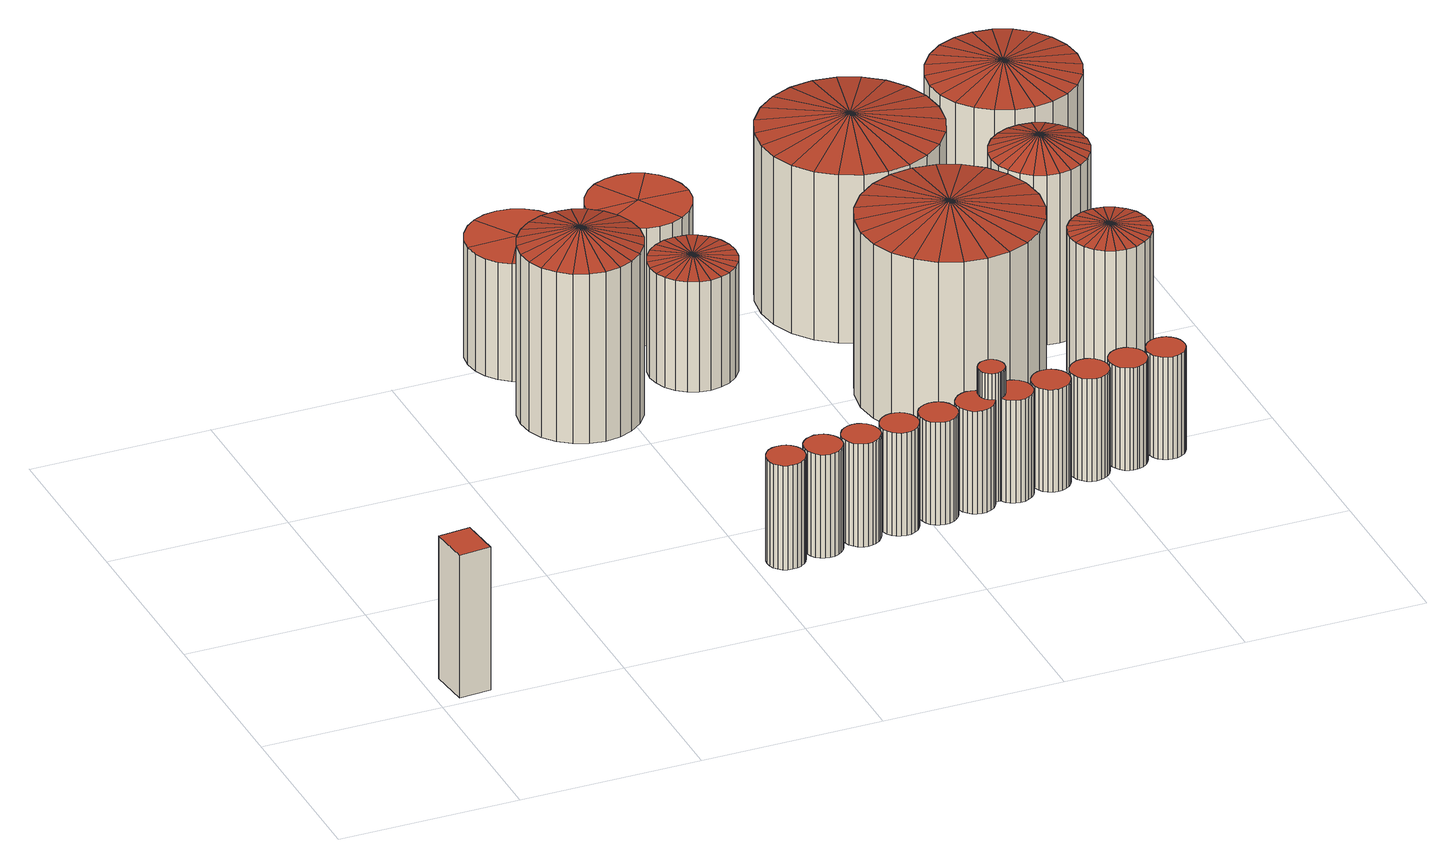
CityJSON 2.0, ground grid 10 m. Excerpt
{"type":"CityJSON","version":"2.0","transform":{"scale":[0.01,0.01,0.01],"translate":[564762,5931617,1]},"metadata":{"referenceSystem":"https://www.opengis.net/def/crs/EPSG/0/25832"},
"CityObjects":{
"building1":{"type":"Building","attributes":{"Grundfläche 2D":3.95,"Grundhöhe NN":2},"geometry":[{"type":"Solid","lod":"3","boundaries":[[[[0,1,2,3]],[[3,4,5,0]],[[0,5,6,1]],[[1,6,7,2]],[[2,7,4,3]],[[4,7,6,5]]]],"semantics":{"surfaces":[{"type":"RoofSurface"},{"type":"WallSurface"},{"type":"GroundSurface"}],"values":[[0,1,1,1,1,2]]}}]},
"building2":{"type":"Building","attributes":{"Grundfläche 2D":3.33,"Grundhöhe NN":5.57},"geometry":[{"type":"Solid","lod":"3","boundaries":[[[[8,9,10,11,12,13,14,15,16,17,18,19,20,21,22,23,24,25,26,27,28,29,30,31,32,33]],[[16,34,35,17]],[[17,35,36,18]],[[18,36,37,19]],[[19,37,38,20]],[[20,38,39,21]],[[21,39,40,22]],[[22,40,41,23]],[[23,41,42,24]],[[24,42,43,25]],[[25,43,44,26]],[[26,44,45,27]],[[27,45,46,28]],[[28,46,47,29]],[[29,47,48,30]],[[30,48,49,50,32,31]],[[32,50,51,33]],[[33,51,52,8]],[[8,52,53,9]],[[9,53,54,10]],[[10,54,55,11]],[[11,55,56,12]],[[12,56,57,13]],[[15,58,34,16]],[[13,57,59,14]],[[14,59,58,15]],[[46,45,44,43,42,41,40,39,38,37,36,35,34,58,59,57,56,55,54,53,52,51,50,49,48,47]]]],"semantics":{"surfaces":[{"type":"RoofSurface"},{"type":"WallSurface"},{"type":"GroundSurface"}],"values":[[0,1,1,1,1,1,1,1,1,1,1,1,1,1,1,1,1,1,1,1,1,1,1,1,1,1,2]]}}]},
"building3":{"type":"Building","attributes":{"Grundfläche 2D":33.3,"Grundhöhe NN":5.52},"geometry":[{"type":"Solid","lod":"3","boundaries":[[[[60,61,62]],[[62,61,63]],[[64,61,60]],[[65,61,64]],[[66,61,65]],[[67,61,66]],[[68,61,67]],[[69,61,68]],[[70,61,69]],[[71,61,70]],[[72,61,71]],[[73,61,72]],[[74,61,73]],[[75,61,74]],[[76,61,75]],[[77,61,76]],[[78,61,77]],[[79,61,78]],[[80,61,79]],[[81,61,80]],[[82,61,81]],[[83,61,82]],[[84,61,83]],[[63,61,84]],[[62,85,86,60]],[[60,86,87,64]],[[64,87,88,65]],[[65,88,89,66]],[[66,89,90,67]],[[67,90,91,68]],[[68,91,92,69]],[[69,92,93,70]],[[70,93,94,71]],[[71,94,95,72]],[[72,95,96,73]],[[73,96,97,74]],[[74,97,98,75]],[[75,98,99,76]],[[76,99,100,77]],[[77,100,101,78]],[[78,101,102,79]],[[79,102,103,80]],[[80,103,104,81]],[[81,104,105,82]],[[82,105,106,83]],[[83,106,107,84]],[[63,108,85,62]],[[84,107,108,63]],[[103,102,101,100,99,98,97,96,95,94,93,92,91,90,89,88,87,86,85,108,107,106,105,104]]]],"semantics":{"surfaces":[{"type":"RoofSurface"},{"type":"WallSurface"},{"type":"GroundSurface"}],"values":[[0,0,0,0,0,0,0,0,0,0,0,0,0,0,0,0,0,0,0,0,0,0,0,0,1,1,1,1,1,1,1,1,1,1,1,1,1,1,1,1,1,1,1,1,1,1,1,1,2]]}}]},
"building4":{"type":"Building","attributes":{"Grundfläche 2D":3.33,"Grundhöhe NN":5.61},"geometry":[{"type":"Solid","lod":"3","boundaries":[[[[109,110,111,112,113,114,115,116,117,118,119,120,121,122,123,124,125,126,127,128,129,130,131,132,133]],[[134,121,120,135]],[[136,122,121,134]],[[137,123,122,136]],[[138,124,123,137]],[[139,125,124,138]],[[140,126,125,139]],[[141,127,126,140]],[[142,128,127,141]],[[143,129,128,142]],[[144,130,129,143]],[[145,131,130,144]],[[146,132,131,145]],[[147,133,132,146]],[[148,109,133,147]],[[149,110,109,148]],[[150,111,110,149]],[[151,112,111,150]],[[152,113,112,151]],[[153,114,113,152]],[[154,115,114,153]],[[155,116,115,154]],[[156,117,116,155]],[[135,120,119,157]],[[158,118,117,156]],[[157,119,118,158]],[[143,142,141,140,139,138,137,136,134,135,157,158,156,155,154,153,152,151,150,149,148,147,146,145,144]]]],"semantics":{"surfaces":[{"type":"RoofSurface"},{"type":"WallSurface"},{"type":"GroundSurface"}],"values":[[0,1,1,1,1,1,1,1,1,1,1,1,1,1,1,1,1,1,1,1,1,1,1,1,1,1,2]]}}]},
"building5":{"type":"Building","attributes":{"Grundfläche 2D":24.04,"Grundhöhe NN":5.53},"geometry":[{"type":"Solid","lod":"3","boundaries":[[[[159,160,161,162,163,164,165,166]],[[167,168,169,170,163,162]],[[171,172,173,174,163,170]],[[175,176,177,178,163,174]],[[179,180,181,182,163,178]],[[183,164,163,182]],[[166,184,185,159]],[[159,185,186,160]],[[160,186,187,161]],[[161,187,188,162]],[[162,188,189,167]],[[167,189,190,168]],[[168,190,191,169]],[[169,191,192,170]],[[170,192,193,171]],[[171,193,194,172]],[[172,194,195,173]],[[173,195,196,174]],[[174,196,197,175]],[[175,197,198,176]],[[176,198,199,177]],[[177,199,200,178]],[[178,200,201,179]],[[179,201,202,180]],[[180,202,203,181]],[[181,203,204,182]],[[182,204,205,183]],[[183,205,206,164]],[[164,206,207,165]],[[165,207,184,166]],[[199,198,197,196,195,194,193,192,191,190,189,188,187,186,185,184,207,206,205,204,203,202,201,200]]]],"semantics":{"surfaces":[{"type":"RoofSurface"},{"type":"WallSurface"},{"type":"GroundSurface"}],"values":[[0,0,0,0,0,0,1,1,1,1,1,1,1,1,1,1,1,1,1,1,1,1,1,1,1,1,1,1,1,1,2]]}}]},
"building6":{"type":"Building","attributes":{"Grundfläche 2D":3.33,"Grundhöhe NN":5.64},"geometry":[{"type":"Solid","lod":"3","boundaries":[[[[208,209,210,211,212,213,214,215,216,217,218,219,220,221,222,223,224,225,226,227,228,229,230,231,232,233]],[[219,234,235,220]],[[220,235,236,221]],[[221,236,237,222]],[[222,237,238,223]],[[223,238,239,224]],[[224,239,240,225]],[[225,240,241,226]],[[226,241,242,227]],[[227,242,243,228]],[[228,243,244,229]],[[229,244,245,230]],[[230,245,246,247,232,231]],[[232,247,248,233]],[[233,248,249,208]],[[208,249,250,209]],[[209,250,251,210]],[[210,251,252,211]],[[211,252,253,212]],[[212,253,254,213]],[[213,254,255,214]],[[214,255,256,215]],[[215,256,257,216]],[[218,258,234,219]],[[216,257,259,217]],[[217,259,258,218]],[[243,242,241,240,239,238,237,236,235,234,258,259,257,256,255,254,253,252,251,250,249,248,247,246,245,244]]]],"semantics":{"surfaces":[{"type":"RoofSurface"},{"type":"WallSurface"},{"type":"GroundSurface"}],"values":[[0,1,1,1,1,1,1,1,1,1,1,1,1,1,1,1,1,1,1,1,1,1,1,1,1,1,2]]}}]},
"building7":{"type":"Building","attributes":{"Grundfläche 2D":3.33,"Grundhöhe NN":5.64},"geometry":[{"type":"Solid","lod":"3","boundaries":[[[[260,261,262,263,264,265,266,267,268,269,270,271,272,273,274,275,276,277,278,279,280,281,282,283,284]],[[285,263,262,286]],[[287,264,263,285]],[[288,265,264,287]],[[289,266,265,288]],[[290,267,266,289]],[[291,268,267,290]],[[292,269,268,291]],[[293,270,269,292]],[[294,271,270,293]],[[295,272,271,294]],[[296,273,272,295]],[[297,274,273,296]],[[298,275,274,297]],[[299,276,275,298]],[[300,277,276,299]],[[301,278,277,300]],[[302,279,278,301]],[[303,280,279,302]],[[304,281,280,303]],[[305,282,281,304]],[[306,283,282,305]],[[307,284,283,306]],[[286,262,261,308]],[[309,260,284,307]],[[308,261,260,309]],[[303,302,301,300,299,298,297,296,295,294,293,292,291,290,289,288,287,285,286,308,309,307,306,305,304]]]],"semantics":{"surfaces":[{"type":"RoofSurface"},{"type":"WallSurface"},{"type":"GroundSurface"}],"values":[[0,1,1,1,1,1,1,1,1,1,1,1,1,1,1,1,1,1,1,1,1,1,1,1,1,1,2]]}}]},
"building8":{"type":"Building","attributes":{"Grundfläche 2D":17.23,"Grundhöhe NN":5.59},"geometry":[{"type":"Solid","lod":"3","boundaries":[[[[310,311,312]],[[312,311,313]],[[314,311,310]],[[315,311,314]],[[316,311,315]],[[317,311,316]],[[318,311,317]],[[319,311,318]],[[320,311,319]],[[321,311,320]],[[322,311,321]],[[323,311,322]],[[324,311,323]],[[325,311,324]],[[326,311,325]],[[327,311,326]],[[328,311,327]],[[329,311,328]],[[330,311,329]],[[331,311,330]],[[332,311,331]],[[333,311,332]],[[334,311,333]],[[313,311,334]],[[312,335,336,310]],[[310,336,337,314]],[[314,337,338,315]],[[315,338,339,316]],[[316,339,340,317]],[[317,340,341,318]],[[318,341,342,319]],[[319,342,343,320]],[[320,343,344,321]],[[321,344,345,322]],[[322,345,346,323]],[[323,346,347,324]],[[324,347,348,325]],[[325,348,349,326]],[[326,349,350,327]],[[327,350,351,328]],[[328,351,352,329]],[[329,352,353,330]],[[330,353,354,331]],[[331,354,355,332]],[[332,355,356,333]],[[333,356,357,334]],[[313,358,335,312]],[[334,357,358,313]],[[345,344,343,342,341,340,339,338,337,336,335,358,357,356,355,354,353,352,351,350,349,348,347,346]]]],"semantics":{"surfaces":[{"type":"RoofSurface"},{"type":"WallSurface"},{"type":"GroundSurface"}],"values":[[0,0,0,0,0,0,0,0,0,0,0,0,0,0,0,0,0,0,0,0,0,0,0,0,1,1,1,1,1,1,1,1,1,1,1,1,1,1,1,1,1,1,1,1,1,1,1,1,2]]}}]},
"building9":{"type":"Building","attributes":{"Grundfläche 2D":3.33,"Grundhöhe NN":5.65},"geometry":[{"type":"Solid","lod":"3","boundaries":[[[[359,360,361,362,363,364,365,366,367,368,369,370,371,372,373,374,375,376,377,378,379,380,381,382,383,384,385]],[[367,386,387,368]],[[368,387,388,369]],[[369,388,389,370]],[[370,389,390,371]],[[371,390,391,372]],[[372,391,392,373]],[[373,392,393,374]],[[374,393,394,375]],[[375,394,395,376]],[[376,395,396,377]],[[377,396,397,398,379,378]],[[379,398,399,380]],[[380,399,400,381]],[[381,400,401,382]],[[382,401,402,403,384,383]],[[384,403,404,385]],[[385,404,405,359]],[[359,405,406,360]],[[360,406,407,361]],[[361,407,408,362]],[[362,408,409,363]],[[363,409,410,364]],[[366,411,386,367]],[[364,410,412,365]],[[365,412,411,366]],[[399,398,397,396,395,394,393,392,391,390,389,388,387,386,411,412,410,409,408,407,406,405,404,403,402,401,400]]]],"semantics":{"surfaces":[{"type":"RoofSurface"},{"type":"WallSurface"},{"type":"GroundSurface"}],"values":[[0,1,1,1,1,1,1,1,1,1,1,1,1,1,1,1,1,1,1,1,1,1,1,1,1,1,2]]}}]},
"building10":{"type":"Building","attributes":{"Grundfläche 2D":24.04,"Grundhöhe NN":5.58},"geometry":[{"type":"Solid","lod":"3","boundaries":[[[[413,414,415,416,417,418,419,420]],[[421,422,423,424,417,416]],[[425,426,427,428,417,424]],[[429,430,431,432,417,428]],[[433,434,435,436,417,432]],[[437,418,417,436]],[[420,438,439,413]],[[413,439,440,414]],[[414,440,441,415]],[[415,441,442,416]],[[416,442,443,421]],[[421,443,444,422]],[[422,444,445,423]],[[423,445,446,424]],[[424,446,447,425]],[[425,447,448,426]],[[426,448,449,427]],[[427,449,450,428]],[[428,450,451,429]],[[429,451,452,430]],[[430,452,453,431]],[[431,453,454,432]],[[432,454,455,433]],[[433,455,456,434]],[[434,456,457,435]],[[435,457,458,436]],[[436,458,459,437]],[[437,459,460,418]],[[418,460,461,419]],[[419,461,438,420]],[[451,450,449,448,447,446,445,444,443,442,441,440,439,438,461,460,459,458,457,456,455,454,453,452]]]],"semantics":{"surfaces":[{"type":"RoofSurface"},{"type":"WallSurface"},{"type":"GroundSurface"}],"values":[[0,0,0,0,0,0,1,1,1,1,1,1,1,1,1,1,1,1,1,1,1,1,1,1,1,1,1,1,1,1,2]]}}]},
"building11":{"type":"Building","attributes":{"Grundfläche 2D":4.43,"Grundhöhe NN":5.66},"geometry":[{"type":"Solid","lod":"3","boundaries":[[[[462,463,464,465,466,467,468,469,470,471,472,473,474,475,476,477,478,479,480,481,482,483,484,485,486,487,488,489,490]],[[491,492,493,494,495,496,497,498,499,500,501,502,503,504,505,506,507,508,509,510,511,512,513,514,515,516,517,518,519,520,521,522,523]],[[524,464,463,525]],[[526,465,464,524]],[[498,467,466,465,526,527,499]],[[468,467,498,497]],[[469,468,497,496]],[[470,469,496,495]],[[471,470,495,494]],[[472,471,494,493]],[[473,472,493,492]],[[474,473,492,491]],[[475,474,491,523]],[[476,475,523,522]],[[477,476,522,528,529]],[[530,478,477,529]],[[531,479,478,530]],[[532,480,479,531]],[[533,481,480,532]],[[534,482,481,533]],[[535,483,482,534]],[[536,484,483,535]],[[537,485,484,536]],[[538,486,485,537]],[[539,487,486,538]],[[525,463,462,540]],[[541,542,489,488,487,539]],[[543,490,489,542]],[[540,462,490,543]],[[544,500,499,527]],[[545,501,500,544]],[[546,502,501,545]],[[547,503,502,546]],[[548,504,503,547]],[[549,505,504,548]],[[550,506,505,549]],[[551,507,506,550]],[[552,508,507,551]],[[553,509,508,552]],[[554,510,509,553]],[[555,511,510,554]],[[556,512,511,555]],[[557,513,512,556]],[[558,559,515,514,513,557]],[[560,516,515,559]],[[561,562,518,517,516,560]],[[563,519,518,562]],[[564,520,519,563]],[[565,521,520,564]],[[528,522,521,565]],[[537,536,535,534,533,532,531,530,529,528,565,564,563,562,561,560,559,558,557,556,555,554,553,552,551,550,549,548,547,546,545,544,527,526,524,525,540,543,542,541,539,538]]]],"semantics":{"surfaces":[{"type":"RoofSurface"},{"type":"WallSurface"},{"type":"GroundSurface"}],"values":[[0,0,1,1,1,1,1,1,1,1,1,1,1,1,1,1,1,1,1,1,1,1,1,1,1,1,1,1,1,1,1,1,1,1,1,1,1,1,1,1,1,1,1,1,1,1,1,1,1,1,2]]}}]},
"building12":{"type":"Building","attributes":{"Grundfläche 2D":2.8,"Grundhöhe NN":5.66},"geometry":[{"type":"Solid","lod":"3","boundaries":[[[[566,567,568,569,570,571,572,573,574,575,576,577,578,579,580,581,582,583,584,585,586,587,588,589,590,591,592,593,594,595,596,597]],[[598,575,574,599]],[[600,576,575,598]],[[601,577,576,600]],[[602,578,577,601]],[[603,579,578,602]],[[604,605,581,580,579,603]],[[606,582,581,605]],[[607,583,582,606]],[[608,584,583,607]],[[609,585,584,608]],[[610,586,585,609]],[[611,587,586,610]],[[612,588,587,611]],[[613,589,588,612]],[[614,590,589,613]],[[615,591,590,614]],[[616,592,591,615]],[[617,593,592,616]],[[618,594,593,617]],[[619,595,594,618]],[[620,596,595,619]],[[621,597,596,620]],[[622,566,597,621]],[[623,567,566,622]],[[624,568,567,623]],[[625,569,568,624]],[[626,570,569,625]],[[627,571,570,626]],[[599,574,573,628]],[[629,572,571,627]],[[628,573,572,629]],[[617,616,615,614,613,612,611,610,609,608,607,606,605,604,603,602,601,600,598,599,628,629,627,626,625,624,623,622,621,620,619,618]]]],"semantics":{"surfaces":[{"type":"RoofSurface"},{"type":"WallSurface"},{"type":"GroundSurface"}],"values":[[0,1,1,1,1,1,1,1,1,1,1,1,1,1,1,1,1,1,1,1,1,1,1,1,1,1,1,1,1,1,1,1,2]]}}]},
"building13":{"type":"Building","attributes":{"Grundfläche 2D":3.33,"Grundhöhe NN":5.67},"geometry":[{"type":"Solid","lod":"3","boundaries":[[[[630,631,632,633,634,635,636,637,638,639,640,641,642,643,644,645,646,647,648,649,650,651,652,653,654,655,656]],[[639,657,658,640]],[[640,658,659,641]],[[641,659,660,642]],[[642,660,661,643]],[[643,661,662,644]],[[644,662,663,645]],[[645,663,664,646]],[[646,664,665,647]],[[647,665,666,648]],[[648,666,667,649]],[[649,667,668,650]],[[650,668,669,670,652,651]],[[652,670,671,653]],[[653,671,672,673,655,654]],[[655,673,674,656]],[[656,674,675,630]],[[630,675,676,631]],[[631,676,677,632]],[[632,677,678,633]],[[633,678,679,634]],[[634,679,680,635]],[[635,680,681,636]],[[638,682,657,639]],[[636,681,683,637]],[[637,683,682,638]],[[669,668,667,666,665,664,663,662,661,660,659,658,657,682,683,681,680,679,678,677,676,675,674,673,672,671,670]]]],"semantics":{"surfaces":[{"type":"RoofSurface"},{"type":"WallSurface"},{"type":"GroundSurface"}],"values":[[0,1,1,1,1,1,1,1,1,1,1,1,1,1,1,1,1,1,1,1,1,1,1,1,1,1,2]]}}]},
"building14":{"type":"Building","attributes":{"Grundfläche 2D":74.85,"Grundhöhe NN":5.68},"geometry":[{"type":"Solid","lod":"3","boundaries":[[[[684,685,686]],[[686,685,687]],[[688,685,684]],[[689,685,688]],[[690,685,689]],[[691,685,690]],[[692,685,691]],[[693,685,692]],[[694,685,693]],[[695,685,694]],[[696,685,695]],[[697,685,696]],[[698,685,697]],[[699,685,698]],[[700,685,699]],[[701,685,700]],[[702,685,701]],[[703,685,702]],[[704,685,703]],[[705,685,704]],[[706,685,705]],[[707,685,706]],[[708,685,707]],[[687,685,708]],[[686,709,710,684]],[[684,710,711,688]],[[688,711,712,689]],[[689,712,713,690]],[[690,713,714,691]],[[691,714,715,692]],[[692,715,716,693]],[[693,716,717,694]],[[694,717,718,695]],[[695,718,719,696]],[[696,719,720,697]],[[697,720,721,698]],[[698,721,722,699]],[[699,722,723,700]],[[700,723,724,701]],[[701,724,725,702]],[[702,725,726,703]],[[703,726,727,704]],[[687,728,709,686]],[[704,727,729,705]],[[705,729,730,706]],[[706,730,731,707]],[[707,731,732,708]],[[708,732,728,687]],[[727,726,725,724,723,722,721,720,719,718,717,716,715,714,713,712,711,710,709,728,732,731,730,729]]]],"semantics":{"surfaces":[{"type":"RoofSurface"},{"type":"WallSurface"},{"type":"GroundSurface"}],"values":[[0,0,0,0,0,0,0,0,0,0,0,0,0,0,0,0,0,0,0,0,0,0,0,0,1,1,1,1,1,1,1,1,1,1,1,1,1,1,1,1,1,1,1,1,1,1,1,1,2]]}}]},
"building15":{"type":"Building","attributes":{"Grundfläche 2D":3.33,"Grundhöhe NN":5.67},"geometry":[{"type":"Solid","lod":"3","boundaries":[[[[733,734,735,736,737,738,739,740,741,742,743,744,745,746,747,748,749,750,751,752,753,754,755,756,757,758,759]],[[741,760,761,742]],[[742,761,762,743]],[[743,762,763,744]],[[744,763,764,745]],[[745,764,765,746]],[[746,765,766,747]],[[747,766,767,748]],[[748,767,768,749]],[[749,768,769,750]],[[750,769,770,751]],[[751,770,771,752]],[[752,771,772,773,754,753]],[[754,773,774,755]],[[755,774,775,756]],[[756,775,776,777,758,757]],[[758,777,778,759]],[[759,778,779,733]],[[733,779,780,734]],[[734,780,781,735]],[[735,781,782,736]],[[736,782,783,737]],[[737,783,784,738]],[[740,785,760,741]],[[738,784,786,739]],[[739,786,785,740]],[[773,772,771,770,769,768,767,766,765,764,763,762,761,760,785,786,784,783,782,781,780,779,778,777,776,775,774]]]],"semantics":{"surfaces":[{"type":"RoofSurface"},{"type":"WallSurface"},{"type":"GroundSurface"}],"values":[[0,1,1,1,1,1,1,1,1,1,1,1,1,1,1,1,1,1,1,1,1,1,1,1,1,1,2]]}}]},
"building16":{"type":"Building","attributes":{"Grundfläche 2D":74.85,"Grundhöhe NN":5.73},"geometry":[{"type":"Solid","lod":"3","boundaries":[[[[787,788,789]],[[789,788,790]],[[791,788,787]],[[792,788,791]],[[793,788,792]],[[794,788,793]],[[795,788,794]],[[796,788,795]],[[797,788,796]],[[798,788,797]],[[799,788,798]],[[800,788,799]],[[801,788,800]],[[802,788,801]],[[803,788,802]],[[804,788,803]],[[805,788,804]],[[806,788,805]],[[807,788,806]],[[808,788,807]],[[809,788,808]],[[810,788,809]],[[811,788,810]],[[790,788,811]],[[789,812,813,787]],[[787,813,814,791]],[[791,814,815,792]],[[792,815,816,793]],[[793,816,817,794]],[[794,817,818,795]],[[795,818,819,796]],[[796,819,820,797]],[[797,820,821,798]],[[798,821,822,799]],[[799,822,823,800]],[[800,823,824,801]],[[801,824,825,802]],[[802,825,826,803]],[[803,826,827,804]],[[804,827,828,805]],[[805,828,829,806]],[[806,829,830,807]],[[790,831,812,789]],[[807,830,832,808]],[[808,832,833,809]],[[809,833,834,810]],[[810,834,835,811]],[[811,835,831,790]],[[830,829,828,827,826,825,824,823,822,821,820,819,818,817,816,815,814,813,812,831,835,834,833,832]]]],"semantics":{"surfaces":[{"type":"RoofSurface"},{"type":"WallSurface"},{"type":"GroundSurface"}],"values":[[0,0,0,0,0,0,0,0,0,0,0,0,0,0,0,0,0,0,0,0,0,0,0,0,1,1,1,1,1,1,1,1,1,1,1,1,1,1,1,1,1,1,1,1,1,1,1,1,2]]}}]},
"building17":{"type":"Building","attributes":{"Grundfläche 2D":3.33,"Grundhöhe NN":5.68},"geometry":[{"type":"Solid","lod":"3","boundaries":[[[[836,837,838,839,840,841,842,843,844,845,846,847,848,849,850,851,852,853,854,855,856,857,858,859,860,861,862]],[[847,863,864,848]],[[848,864,865,849]],[[849,865,866,850]],[[850,866,867,851]],[[851,867,868,852]],[[852,868,869,853]],[[853,869,870,854]],[[854,870,871,855]],[[855,871,872,856]],[[856,872,873,857]],[[857,873,874,858]],[[858,874,875,859]],[[859,875,876,860]],[[860,876,877,861]],[[861,877,878,862]],[[862,878,879,836]],[[836,879,880,837]],[[837,880,881,838]],[[838,881,882,839]],[[839,882,883,840]],[[840,883,884,841]],[[841,884,885,842]],[[846,886,863,847]],[[842,885,887,843]],[[843,887,888,844]],[[844,888,889,886,846,845]],[[874,873,872,871,870,869,868,867,866,865,864,863,886,889,888,887,885,884,883,882,881,880,879,878,877,876,875]]]],"semantics":{"surfaces":[{"type":"RoofSurface"},{"type":"WallSurface"},{"type":"GroundSurface"}],"values":[[0,1,1,1,1,1,1,1,1,1,1,1,1,1,1,1,1,1,1,1,1,1,1,1,1,1,1,2]]}}]},
"building18":{"type":"Building","attributes":{"Grundfläche 2D":3.33,"Grundhöhe NN":5.68},"geometry":[{"type":"Solid","lod":"3","boundaries":[[[[890,891,892,893,894,895,896,897,898,899,900,901,902,903,904,905,906,907,908,909,910,911,912,913,914,915,916]],[[892,917,918,893]],[[893,918,919,894]],[[894,919,920,895]],[[895,920,921,896]],[[896,921,922,897]],[[897,922,923,898]],[[898,923,924,899]],[[899,924,925,900]],[[900,925,926,901]],[[901,926,927,902]],[[902,927,928,903]],[[903,928,929,930,905,904]],[[905,930,931,906]],[[906,931,932,907]],[[907,932,933,934,909,908]],[[909,934,935,910]],[[910,935,936,911]],[[911,936,937,912]],[[912,937,938,913]],[[913,938,939,914]],[[914,939,940,915]],[[915,940,941,916]],[[891,942,917,892]],[[916,941,943,890]],[[890,943,942,891]],[[937,936,935,934,933,932,931,930,929,928,927,926,925,924,923,922,921,920,919,918,917,942,943,941,940,939,938]]]],"semantics":{"surfaces":[{"type":"RoofSurface"},{"type":"WallSurface"},{"type":"GroundSurface"}],"values":[[0,1,1,1,1,1,1,1,1,1,1,1,1,1,1,1,1,1,1,1,1,1,1,1,1,1,2]]}}]},
"building19":{"type":"Building","attributes":{"Grundfläche 2D":15.04,"Grundhöhe NN":5.71},"geometry":[{"type":"MultiSurface","lod":"3","boundaries":[[[944,945,946]],[[946,945,947]],[[948,945,944]],[[949,945,948]],[[950,945,949]],[[951,945,950]],[[952,945,951]],[[953,945,952]],[[954,945,953]],[[955,945,954]],[[956,945,955]],[[957,945,956]],[[958,945,957]],[[959,945,958]],[[960,945,959]],[[961,945,960]],[[962,945,961]],[[963,945,962]],[[964,945,963]],[[965,945,964]],[[966,945,965]],[[967,945,966]],[[968,945,967]],[[947,945,968]],[[946,969,970,944]],[[944,970,971,948]],[[948,971,972,949]],[[949,972,973,950]],[[950,973,974,951]],[[951,974,975,952]],[[952,975,976,953]],[[953,976,977,954]],[[954,977,978,955]],[[955,978,979,956]],[[956,979,980,957]],[[957,980,981,958]],[[958,981,982,959]],[[959,982,983,960]],[[960,983,984,961]],[[961,984,985,962]],[[962,985,986,963]],[[963,986,987,964]],[[964,987,988,965]],[[965,988,989,966]],[[947,990,969,946]],[[966,989,991,967]],[[967,991,992,968]],[[968,992,990,947]],[[975,974,973,972,971,970,969,990,992,991,993,988,987,986,985,984,983,982,981,980,979,978,977,976]]],"semantics":{"surfaces":[{"type":"RoofSurface"},{"type":"WallSurface"},{"type":"GroundSurface"}],"values":[0,0,0,0,0,0,0,0,0,0,0,0,0,0,0,0,0,0,0,0,0,0,0,0,1,1,1,1,1,1,1,1,1,1,1,1,1,1,1,1,1,1,1,1,1,1,1,1,2]}}]},
"building20":{"type":"Building","attributes":{"Grundfläche 2D":21.65,"Grundhöhe NN":5.76},"geometry":[{"type":"Solid","lod":"3","boundaries":[[[[994,995,996]],[[996,995,997]],[[998,995,994]],[[999,995,998]],[[1000,995,999]],[[1001,995,1000]],[[1002,995,1001]],[[1003,995,1002]],[[1004,995,1003]],[[1005,995,1004]],[[1006,995,1005]],[[1007,995,1006]],[[1008,995,1007]],[[1009,995,1008]],[[1010,995,1009]],[[1011,995,1010]],[[1012,995,1011]],[[1013,995,1012]],[[1014,995,1013]],[[1015,995,1014]],[[1016,995,1015]],[[1017,995,1016]],[[1018,995,1017]],[[997,995,1018]],[[996,1019,1020,994]],[[994,1020,1021,998]],[[998,1021,1022,999]],[[999,1022,1023,1000]],[[1000,1023,1024,1001]],[[1001,1024,1025,1002]],[[1002,1025,1026,1003]],[[1003,1026,1027,1004]],[[1004,1027,1028,1005]],[[1005,1028,1029,1006]],[[1006,1029,1030,1007]],[[1007,1030,1031,1008]],[[1008,1031,1032,1009]],[[1009,1032,1033,1010]],[[1010,1033,1034,1011]],[[1011,1034,1035,1012]],[[1012,1035,1036,1013]],[[1013,1036,1037,1014]],[[1014,1037,1038,1015]],[[997,1039,1019,996]],[[1015,1038,1040,1016]],[[1016,1040,1041,1017]],[[1017,1041,1042,1018]],[[1018,1042,1039,997]],[[1033,1032,1031,1030,1029,1028,1027,1026,1025,1024,1023,1022,1021,1020,1019,1039,1042,1041,1040,1038,1037,1036,1035,1034]]]],"semantics":{"surfaces":[{"type":"RoofSurface"},{"type":"WallSurface"},{"type":"GroundSurface"}],"values":[[0,0,0,0,0,0,0,0,0,0,0,0,0,0,0,0,0,0,0,0,0,0,0,0,1,1,1,1,1,1,1,1,1,1,1,1,1,1,1,1,1,1,1,1,1,1,1,1,2]]}}]},
"building21":{"type":"Building","attributes":{"Grundfläche 2D":51.22,"Grundhöhe NN":5.78},"geometry":[{"type":"Solid","lod":"3","boundaries":[[[[1043,1044,1045]],[[1045,1044,1046]],[[1047,1044,1043]],[[1048,1044,1047]],[[1049,1044,1048]],[[1050,1044,1049]],[[1051,1044,1050]],[[1052,1044,1051]],[[1053,1044,1052]],[[1054,1044,1053]],[[1055,1044,1054]],[[1056,1044,1055]],[[1057,1044,1056]],[[1058,1044,1057]],[[1059,1044,1058]],[[1060,1044,1059]],[[1061,1044,1060]],[[1062,1044,1061]],[[1063,1044,1062]],[[1064,1044,1063]],[[1065,1044,1064]],[[1066,1044,1065]],[[1067,1044,1066]],[[1046,1044,1067]],[[1045,1068,1069,1043]],[[1043,1069,1070,1047]],[[1047,1070,1071,1048]],[[1048,1071,1072,1049]],[[1049,1072,1073,1050]],[[1050,1073,1074,1051]],[[1051,1074,1075,1052]],[[1052,1075,1076,1053]],[[1053,1076,1077,1054]],[[1054,1077,1078,1055]],[[1055,1078,1079,1056]],[[1056,1079,1080,1057]],[[1057,1080,1081,1058]],[[1058,1081,1082,1059]],[[1059,1082,1083,1060]],[[1060,1083,1084,1061]],[[1061,1084,1085,1062]],[[1062,1085,1086,1063]],[[1063,1086,1087,1064]],[[1064,1087,1088,1065]],[[1046,1089,1068,1045]],[[1065,1088,1090,1066]],[[1066,1090,1091,1067]],[[1067,1091,1089,1046]],[[1082,1081,1080,1079,1078,1077,1076,1075,1074,1073,1072,1071,1070,1069,1068,1089,1091,1090,1088,1087,1086,1085,1084,1083]]]],"semantics":{"surfaces":[{"type":"RoofSurface"},{"type":"WallSurface"},{"type":"GroundSurface"}],"values":[[0,0,0,0,0,0,0,0,0,0,0,0,0,0,0,0,0,0,0,0,0,0,0,0,1,1,1,1,1,1,1,1,1,1,1,1,1,1,1,1,1,1,1,1,1,1,1,1,2]]}}]}
},
"vertices":[
[118,51,940],[294,67,940],[274,289,940],[97,273,940],[97,273,100],[118,51,100],[294,67,100],[274,289,100],
[2040,81,1070],[2046,106,1070],[2046,132,1070],[2039,157,1070],[2026,180,1070],[2008,199,1070],[1986,212,1070],[1961,220,1070],[1935,221,1070],[1910,216,1070],[1887,205,1070],[1867,188,1070],[1852,167,1070],[1843,143,1070],[1840,117,1070],[1843,91,1070],[1853,67,1070],[1868,46,1070],[1889,30,1070],[1912,19,1070],[1938,15,1070],[1964,17,1070],[1988,25,1070],[1994,29,1070],[2010,39,1070],[2027,58,1070],[1935,221,457],[1910,216,457],[1887,205,457],[1867,188,457],[1852,167,457],[1843,143,457],[1840,117,457],[1843,91,457],[1853,67,457],[1868,46,457],[1889,30,457],[1912,19,457],[1938,15,457],[1964,17,457],[1988,25,457],[1994,29,457],[2010,39,457],[2027,58,457],[2040,81,457],[2046,106,457],[2046,132,457],[2039,157,457],[2026,180,457],[2008,199,457],[1961,220,457],[1986,212,457],
[1239,1894,1450],[1566,1894,1543],[1250,1979,1450],[1283,2058,1450],[1250,1809,1450],[1283,1730,1450],[1335,1662,1450],[1403,1610,1450],[1482,1578,1450],[1566,1566,1450],[1651,1578,1450],[1730,1610,1450],[1798,1662,1450],[1850,1730,1450],[1883,1809,1450],[1894,1894,1450],[1883,1979,1450],[1850,2058,1450],[1798,2125,1450],[1730,2177,1450],[1651,2210,1450],[1566,2221,1450],[1482,2210,1450],[1403,2177,1450],[1335,2125,1450],[1250,1979,452],[1239,1894,452],[1250,1809,452],[1283,1730,452],[1335,1662,452],[1403,1610,452],[1482,1578,452],[1566,1566,452],[1651,1578,452],[1730,1610,452],[1798,1662,452],[1850,1730,452],[1883,1809,452],[1894,1894,452],[1883,1979,452],[1850,2058,452],[1798,2125,452],[1730,2177,452],[1651,2210,452],[1566,2221,452],[1482,2210,452],[1403,2177,452],[1335,2125,452],[1283,2058,452],
[2205,51,1070],[2227,65,1070],[2245,85,1070],[2257,107,1070],[2263,133,1070],[2263,158,1070],[2256,184,1070],[2243,206,1070],[2225,225,1070],[2203,239,1070],[2178,246,1070],[2153,248,1070],[2127,242,1070],[2104,231,1070],[2084,215,1070],[2069,193,1070],[2060,169,1070],[2057,143,1070],[2060,118,1070],[2070,94,1070],[2086,73,1070],[2106,56,1070],[2129,46,1070],[2155,41,1070],[2181,43,1070],[2127,242,461],[2153,248,461],[2104,231,461],[2084,215,461],[2069,193,461],[2060,169,461],[2057,143,461],[2060,118,461],[2070,94,461],[2086,73,461],[2106,56,461],[2129,46,461],[2155,41,461],[2181,43,461],[2205,51,461],[2227,65,461],[2245,85,461],[2257,107,461],[2263,133,461],[2263,158,461],[2256,184,461],[2243,206,461],[2225,225,461],[2178,246,461],[2203,239,461],
[1571,2809,1143],[1500,2819,1143],[1428,2809,1143],[1360,2781,1143],[1500,2540,1148],[1740,2679,1143],[1696,2737,1143],[1639,2781,1143],[1303,2737,1143],[1259,2679,1143],[1231,2612,1143],[1221,2540,1143],[1231,2468,1143],[1259,2401,1143],[1303,2344,1143],[1361,2300,1143],[1428,2272,1143],[1500,2262,1143],[1572,2272,1143],[1639,2299,1143],[1696,2344,1143],[1740,2401,1143],[1768,2468,1143],[1778,2540,1143],[1768,2612,1143],[1639,2781,453],[1571,2809,453],[1500,2819,453],[1428,2809,453],[1360,2781,453],[1303,2737,453],[1259,2679,453],[1231,2612,453],[1221,2540,453],[1231,2468,453],[1259,2401,453],[1303,2344,453],[1361,2300,453],[1428,2272,453],[1500,2262,453],[1572,2272,453],[1639,2299,453],[1696,2344,453],[1740,2401,453],[1768,2468,453],[1778,2540,453],[1768,2612,453],[1740,2679,453],[1696,2737,453],
[2424,74,1070],[2446,88,1070],[2463,108,1070],[2476,130,1070],[2482,156,1070],[2481,182,1070],[2475,207,1070],[2462,229,1070],[2444,248,1070],[2422,262,1070],[2397,269,1070],[2371,271,1070],[2346,266,1070],[2322,254,1070],[2303,238,1070],[2288,216,1070],[2278,192,1070],[2275,166,1070],[2279,141,1070],[2289,117,1070],[2304,96,1070],[2324,79,1070],[2348,69,1070],[2355,67,1070],[2374,64,1070],[2399,66,1070],[2371,271,464],[2346,266,464],[2322,254,464],[2303,238,464],[2288,216,464],[2278,192,464],[2275,166,464],[2279,141,464],[2289,117,464],[2304,96,464],[2324,79,464],[2348,69,464],[2355,67,464],[2374,64,464],[2399,66,464],[2424,74,464],[2446,88,464],[2463,108,464],[2476,130,464],[2482,156,464],[2481,182,464],[2475,207,464],[2462,229,464],[2444,248,464],[2397,269,464],[2422,262,464],
[2643,285,1070],[2618,292,1070],[2593,294,1070],[2567,289,1070],[2544,277,1070],[2524,261,1070],[2509,240,1070],[2500,215,1070],[2497,190,1070],[2500,164,1070],[2510,140,1070],[2526,119,1070],[2546,103,1070],[2569,92,1070],[2595,87,1070],[2621,89,1070],[2645,97,1070],[2667,112,1070],[2685,131,1070],[2697,154,1070],[2703,179,1070],[2703,205,1070],[2696,230,1070],[2683,252,1070],[2665,271,1070],[2567,289,464],[2593,294,464],[2544,277,464],[2524,261,464],[2509,240,464],[2500,215,464],[2497,190,464],[2500,164,464],[2510,140,464],[2526,119,464],[2546,103,464],[2569,92,464],[2595,87,464],[2621,89,464],[2645,97,464],[2667,112,464],[2685,131,464],[2697,154,464],[2703,179,464],[2703,205,464],[2696,230,464],[2683,252,464],[2665,271,464],[2618,292,464],[2643,285,464],
[2487,2047,1107],[2252,2047,1135],[2479,1986,1107],[2456,1929,1107],[2479,2108,1107],[2456,2165,1107],[2418,2214,1107],[2369,2251,1107],[2313,2275,1107],[2252,2283,1107],[2191,2275,1107],[2134,2251,1107],[2085,2214,1107],[2048,2165,1107],[2024,2108,1107],[2016,2047,1107],[2024,1986,1107],[2048,1929,1107],[2085,1881,1107],[2134,1843,1107],[2191,1820,1107],[2252,1812,1107],[2313,1820,1107],[2369,1843,1107],[2418,1881,1107],[2479,1986,459],[2487,2047,459],[2479,2108,459],[2456,2165,459],[2418,2214,459],[2369,2251,459],[2313,2275,459],[2252,2283,459],[2191,2275,459],[2134,2251,459],[2085,2214,459],[2048,2165,459],[2024,2108,459],[2016,2047,459],[2024,1986,459],[2048,1929,459],[2085,1881,459],[2134,1843,459],[2191,1820,459],[2252,1812,459],[2313,1820,459],[2369,1843,459],[2418,1881,459],[2456,1929,459],
[2919,175,1070],[2926,200,1070],[2925,226,1070],[2918,251,1070],[2906,273,1070],[2888,292,1070],[2866,306,1070],[2841,313,1070],[2815,315,1070],[2790,310,1070],[2766,298,1070],[2746,282,1070],[2731,260,1070],[2722,236,1070],[2719,210,1070],[2723,185,1070],[2732,161,1070],[2748,140,1070],[2768,124,1070],[2789,114,1070],[2792,113,1070],[2817,108,1070],[2843,110,1070],[2868,118,1070],[2875,123,1070],[2889,133,1070],[2907,152,1070],[2815,315,465],[2790,310,465],[2766,298,465],[2746,282,465],[2731,260,465],[2722,236,465],[2719,210,465],[2723,185,465],[2732,161,465],[2748,140,465],[2768,124,465],[2789,114,465],[2792,113,465],[2817,108,465],[2843,110,465],[2868,118,465],[2875,123,465],[2889,133,465],[2907,152,465],[2919,175,465],[2926,200,465],[2925,226,465],[2918,251,465],[2906,273,465],[2888,292,465],[2841,313,465],[2866,306,465],
[2126,2354,1146],[2197,2345,1146],[2269,2354,1146],[2337,2382,1146],[2197,2623,1151],[1957,2484,1146],[2001,2426,1146],[2058,2382,1146],[2394,2426,1146],[2438,2484,1146],[2466,2551,1146],[2476,2623,1146],[2466,2695,1146],[2438,2762,1146],[2394,2820,1146],[2337,2864,1146],[2269,2892,1146],[2197,2901,1146],[2126,2892,1146],[2058,2864,1146],[2001,2820,1146],[1957,2762,1146],[1929,2695,1146],[1919,2623,1146],[1929,2551,1146],[2058,2382,458],[2126,2354,458],[2197,2345,458],[2269,2354,458],[2337,2382,458],[2394,2426,458],[2438,2484,458],[2466,2551,458],[2476,2623,458],[2466,2695,458],[2438,2762,458],[2394,2820,458],[2337,2864,458],[2269,2892,458],[2197,2901,458],[2126,2892,458],[2058,2864,458],[2001,2820,458],[1957,2762,458],[1929,2695,458],[1919,2623,458],[1929,2551,458],[1957,2484,458],[2001,2426,458],
[3149,357,1223],[3131,355,1223],[3114,349,1223],[3100,338,1223],[3091,329,1223],[3088,325,1223],[3080,309,1223],[3076,291,1223],[3077,273,1223],[3082,256,1223],[3091,241,1223],[3104,228,1223],[3120,219,1223],[3137,214,1223],[3138,214,1223],[3155,214,1223],[3167,217,1223],[3172,218,1223],[3188,226,1223],[3202,238,1223],[3212,253,1223],[3218,270,1223],[3219,288,1223],[3216,306,1223],[3209,322,1223],[3198,336,1223],[3193,340,1223],[3183,347,1223],[3167,354,1223],[3120,219,1070],[3104,228,1070],[3091,241,1070],[3082,256,1070],[3077,273,1070],[3076,291,1070],[3080,309,1070],[3088,325,1070],[3091,329,1070],[3082,335,1070],[3057,342,1070],[3031,344,1070],[3006,339,1070],[2983,327,1070],[2963,310,1070],[2948,289,1070],[2938,265,1070],[2935,239,1070],[2939,214,1070],[2949,190,1070],[2964,169,1070],[2984,152,1070],[3008,142,1070],[3023,139,1070],[3034,137,1070],[3059,139,1070],[3077,145,1070],[3084,147,1070],[3106,161,1070],[3123,181,1070],[3136,203,1070],[3138,214,1070],[3137,214,1070],[3114,349,465],[3131,355,465],[3100,338,465],[3091,329,465],[3138,214,465],[3155,214,465],[3167,217,465],[3172,218,465],[3188,226,465],[3202,238,465],[3212,253,465],[3218,270,465],[3219,288,465],[3216,306,465],[3209,322,465],[3198,336,465],[3149,357,465],[3193,340,465],[3183,347,465],[3167,354,465],[3082,335,465],[3057,342,465],[3031,344,465],[3006,339,465],[2983,327,465],[2963,310,465],[2948,289,465],[2938,265,465],[2935,239,465],[2939,214,465],[2949,190,465],[2964,169,465],[2984,152,465],[3008,142,465],[3023,139,465],[3034,137,465],[3059,139,465],[3077,145,465],[3084,147,465],[3106,161,465],[3123,181,465],[3136,203,465],
[3209,322,1070],[3216,306,1070],[3219,288,1070],[3218,270,1070],[3212,253,1070],[3202,238,1070],[3188,226,1070],[3172,218,1070],[3167,217,1070],[3170,211,1070],[3185,190,1070],[3205,174,1070],[3229,163,1070],[3254,159,1070],[3267,160,1070],[3280,161,1070],[3305,169,1070],[3327,183,1070],[3344,202,1070],[3357,225,1070],[3363,250,1070],[3362,276,1070],[3356,301,1070],[3343,324,1070],[3325,342,1070],[3303,356,1070],[3278,364,1070],[3252,365,1070],[3227,360,1070],[3203,349,1070],[3193,340,1070],[3198,336,1070],[3170,211,466],[3167,217,466],[3185,190,466],[3205,174,466],[3229,163,466],[3254,159,466],[3267,160,466],[3280,161,466],[3305,169,466],[3327,183,466],[3344,202,466],[3357,225,466],[3363,250,466],[3362,276,466],[3356,301,466],[3343,324,466],[3325,342,466],[3303,356,466],[3278,364,466],[3252,365,466],[3227,360,466],[3203,349,466],[3193,340,466],[3198,336,466],[3209,322,466],[3216,306,466],[3219,288,466],[3218,270,466],[3212,253,466],[3202,238,466],[3172,218,466],[3188,226,466],
[3560,227,1070],[3573,250,1070],[3579,275,1070],[3579,301,1070],[3572,326,1070],[3559,349,1070],[3541,367,1070],[3519,381,1070],[3494,389,1070],[3468,390,1070],[3443,385,1070],[3420,374,1070],[3400,357,1070],[3385,336,1070],[3376,312,1070],[3372,286,1070],[3376,260,1070],[3386,236,1070],[3401,215,1070],[3421,199,1070],[3445,188,1070],[3458,186,1070],[3471,183,1070],[3496,185,1070],[3515,192,1070],[3521,194,1070],[3543,208,1070],[3468,390,467],[3443,385,467],[3420,374,467],[3400,357,467],[3385,336,467],[3376,312,467],[3372,286,467],[3376,260,467],[3386,236,467],[3401,215,467],[3421,199,467],[3445,188,467],[3458,186,467],[3471,183,467],[3496,185,467],[3515,192,467],[3521,194,467],[3543,208,467],[3560,227,467],[3573,250,467],[3579,275,467],[3579,301,467],[3572,326,467],[3559,349,467],[3541,367,467],[3494,389,467],[3519,381,467],
[3125,918,1498],[3370,1344,1576],[3023,996,1498],[2945,1098,1498],[3243,869,1498],[3370,853,1498],[3497,869,1498],[3616,918,1498],[3717,996,1498],[3795,1098,1498],[3844,1217,1498],[3861,1344,1498],[3844,1471,1498],[3795,1589,1498],[3717,1691,1498],[3616,1769,1498],[3497,1818,1498],[3370,1834,1498],[3243,1818,1498],[3125,1769,1498],[3023,1691,1498],[2945,1589,1498],[2896,1471,1498],[2879,1344,1498],[2896,1216,1498],[3023,996,468],[3125,918,468],[3243,869,468],[3370,853,468],[3497,869,468],[3616,918,468],[3717,996,468],[3795,1098,468],[3844,1217,468],[3861,1344,468],[3844,1471,468],[3795,1589,468],[3717,1691,468],[3616,1769,468],[3497,1818,468],[3370,1834,468],[3243,1818,468],[3125,1769,468],[3023,1691,468],[2945,1098,468],[2945,1589,468],[2896,1471,468],[2879,1344,468],[2896,1216,468],
[3795,271,1070],[3801,296,1070],[3801,322,1070],[3794,347,1070],[3781,370,1070],[3764,388,1070],[3741,402,1070],[3717,410,1070],[3691,411,1070],[3665,406,1070],[3642,395,1070],[3622,378,1070],[3607,357,1070],[3598,333,1070],[3595,307,1070],[3598,281,1070],[3608,257,1070],[3624,236,1070],[3644,220,1070],[3667,209,1070],[3671,208,1070],[3693,204,1070],[3719,206,1070],[3743,215,1070],[3746,217,1070],[3765,229,1070],[3783,248,1070],[3691,411,467],[3665,406,467],[3642,395,467],[3622,378,467],[3607,357,467],[3598,333,467],[3595,307,467],[3598,281,467],[3608,257,467],[3624,236,467],[3644,220,467],[3667,209,467],[3671,208,467],[3693,204,467],[3719,206,467],[3743,215,467],[3746,217,467],[3765,229,467],[3783,248,467],[3795,271,467],[3801,296,467],[3801,322,467],[3794,347,467],[3781,370,467],[3764,388,467],[3717,410,467],[3741,402,467],
[3021,1969,1464],[3267,2394,1543],[2920,2047,1464],[2841,2148,1464],[3140,1920,1464],[3267,1903,1464],[3394,1920,1464],[3512,1969,1464],[3614,2047,1464],[3692,2148,1464],[3741,2267,1464],[3757,2394,1464],[3741,2521,1464],[3692,2639,1464],[3614,2741,1464],[3512,2819,1464],[3394,2868,1464],[3267,2885,1464],[3140,2868,1464],[3021,2819,1464],[2920,2741,1464],[2841,2639,1464],[2792,2521,1464],[2776,2394,1464],[2793,2267,1464],[2920,2047,473],[3021,1969,473],[3140,1920,473],[3267,1903,473],[3394,1920,473],[3512,1969,473],[3614,2047,473],[3692,2148,473],[3741,2267,473],[3757,2394,473],[3741,2521,473],[3692,2639,473],[3614,2741,473],[3512,2819,473],[3394,2868,473],[3267,2885,473],[3140,2868,473],[3021,2819,473],[2920,2741,473],[2841,2148,473],[2841,2639,473],[2792,2521,473],[2776,2394,473],[2793,2267,473],
[3843,402,1070],[3828,381,1070],[3818,357,1070],[3815,331,1070],[3819,306,1070],[3829,282,1070],[3844,261,1070],[3864,244,1070],[3888,234,1070],[3895,232,1070],[3907,230,1070],[3931,230,1070],[3939,231,1070],[3964,239,1070],[3986,253,1070],[4003,273,1070],[4016,295,1070],[4022,321,1070],[4021,346,1070],[4015,372,1070],[4002,394,1070],[3984,413,1070],[3962,427,1070],[3937,434,1070],[3911,436,1070],[3886,431,1070],[3862,419,1070],[3931,230,468],[3939,231,468],[3964,239,468],[3986,253,468],[4003,273,468],[4016,295,468],[4022,321,468],[4021,346,468],[4015,372,468],[4002,394,468],[3984,413,468],[3962,427,468],[3937,434,468],[3911,436,468],[3886,431,468],[3862,419,468],[3843,402,468],[3828,381,468],[3818,357,468],[3815,331,468],[3819,306,468],[3829,282,468],[3844,261,468],[3907,230,468],[3864,244,468],[3888,234,468],[3895,232,468],
[4181,449,1070],[4156,457,1070],[4130,458,1070],[4105,453,1070],[4082,442,1070],[4062,425,1070],[4047,404,1070],[4038,380,1070],[4034,354,1070],[4038,328,1070],[4048,304,1070],[4063,283,1070],[4083,267,1070],[4107,256,1070],[4111,256,1070],[4133,252,1070],[4158,254,1070],[4183,262,1070],[4185,264,1070],[4205,276,1070],[4222,295,1070],[4235,318,1070],[4241,343,1070],[4240,369,1070],[4234,394,1070],[4221,417,1070],[4203,436,1070],[4130,458,468],[4105,453,468],[4082,442,468],[4062,425,468],[4047,404,468],[4038,380,468],[4034,354,468],[4038,328,468],[4048,304,468],[4063,283,468],[4083,267,468],[4107,256,468],[4111,256,468],[4133,252,468],[4158,254,468],[4183,262,468],[4185,264,468],[4205,276,468],[4222,295,468],[4235,318,468],[4241,343,468],[4240,369,468],[4234,394,468],[4221,417,468],[4203,436,468],[4156,457,468],[4181,449,468],
[4294,996,1303],[4184,1186,1341],[4241,974,1303],[4184,966,1303],[4340,1031,1303],[4375,1076,1303],[4397,1129,1303],[4404,1186,1303],[4397,1243,1303],[4375,1296,1303],[4340,1342,1303],[4294,1377,1303],[4241,1399,1303],[4184,1406,1303],[4127,1399,1303],[4074,1377,1303],[4029,1342,1303],[3994,1296,1303],[3972,1243,1303],[3964,1186,1303],[3972,1129,1303],[3994,1076,1303],[4029,1031,1303],[4074,996,1303],[4127,974,1303],[4241,974,471],[4294,996,471],[4340,1031,471],[4375,1076,471],[4397,1129,471],[4404,1186,471],[4397,1243,471],[4375,1296,471],[4340,1342,471],[4294,1377,471],[4241,1399,471],[4184,1406,471],[4127,1399,471],[4074,1377,471],[4029,1342,471],[3994,1296,471],[3972,1243,471],[3964,1186,471],[3972,1129,471],[3994,1076,471],[4029,1031,472],[4184,966,471],[4074,996,471],[4127,974,471],[4029,1031,471],
[4239,1602,1476],[4052,1789,1571],[4184,1560,1476],[4120,1534,1476],[4280,1657,1476],[4307,1721,1476],[4316,1789,1476],[4307,1857,1476],[4281,1921,1476],[4239,1976,1476],[4184,2018,1476],[4120,2044,1476],[4052,2053,1476],[3984,2044,1476],[3920,2018,1476],[3865,1976,1476],[3823,1921,1476],[3797,1857,1476],[3788,1789,1476],[3797,1721,1476],[3823,1657,1476],[3865,1602,1476],[3920,1560,1476],[3984,1534,1476],[4052,1525,1476],[4184,1560,476],[4239,1602,476],[4280,1657,476],[4307,1721,476],[4316,1789,476],[4307,1857,476],[4281,1921,476],[4239,1976,476],[4184,2018,476],[4120,2044,476],[4052,2053,476],[3984,2044,476],[3920,2018,476],[3865,1976,476],[3823,1921,476],[3797,1857,476],[3788,1789,476],[3797,1721,476],[3823,1657,476],[3865,1602,476],[4120,1534,476],[3920,1560,476],[3984,1534,476],[4052,1525,476],
[3839,2374,1482],[4190,2577,1543],[3798,2472,1482],[3784,2577,1482],[3903,2290,1482],[3988,2225,1482],[4085,2185,1482],[4190,2171,1482],[4296,2185,1482],[4393,2225,1482],[4478,2290,1482],[4542,2374,1482],[4583,2472,1482],[4597,2577,1482],[4583,2682,1482],[4542,2780,1482],[4478,2864,1482],[4394,2929,1482],[4296,2969,1482],[4190,2983,1482],[4085,2969,1482],[3987,2929,1482],[3903,2864,1482],[3839,2780,1482],[3798,2682,1482],[3798,2472,478],[3839,2374,478],[3903,2290,478],[3988,2225,478],[4085,2185,478],[4190,2171,478],[4296,2185,478],[4393,2225,478],[4478,2290,478],[4542,2374,478],[4583,2472,478],[4597,2577,478],[4583,2682,478],[4542,2780,478],[4478,2864,478],[4394,2929,478],[4296,2969,478],[4190,2983,478],[4085,2969,478],[3987,2929,478],[3903,2864,478],[3784,2577,478],[3839,2780,478],[3798,2682,478]
]}
